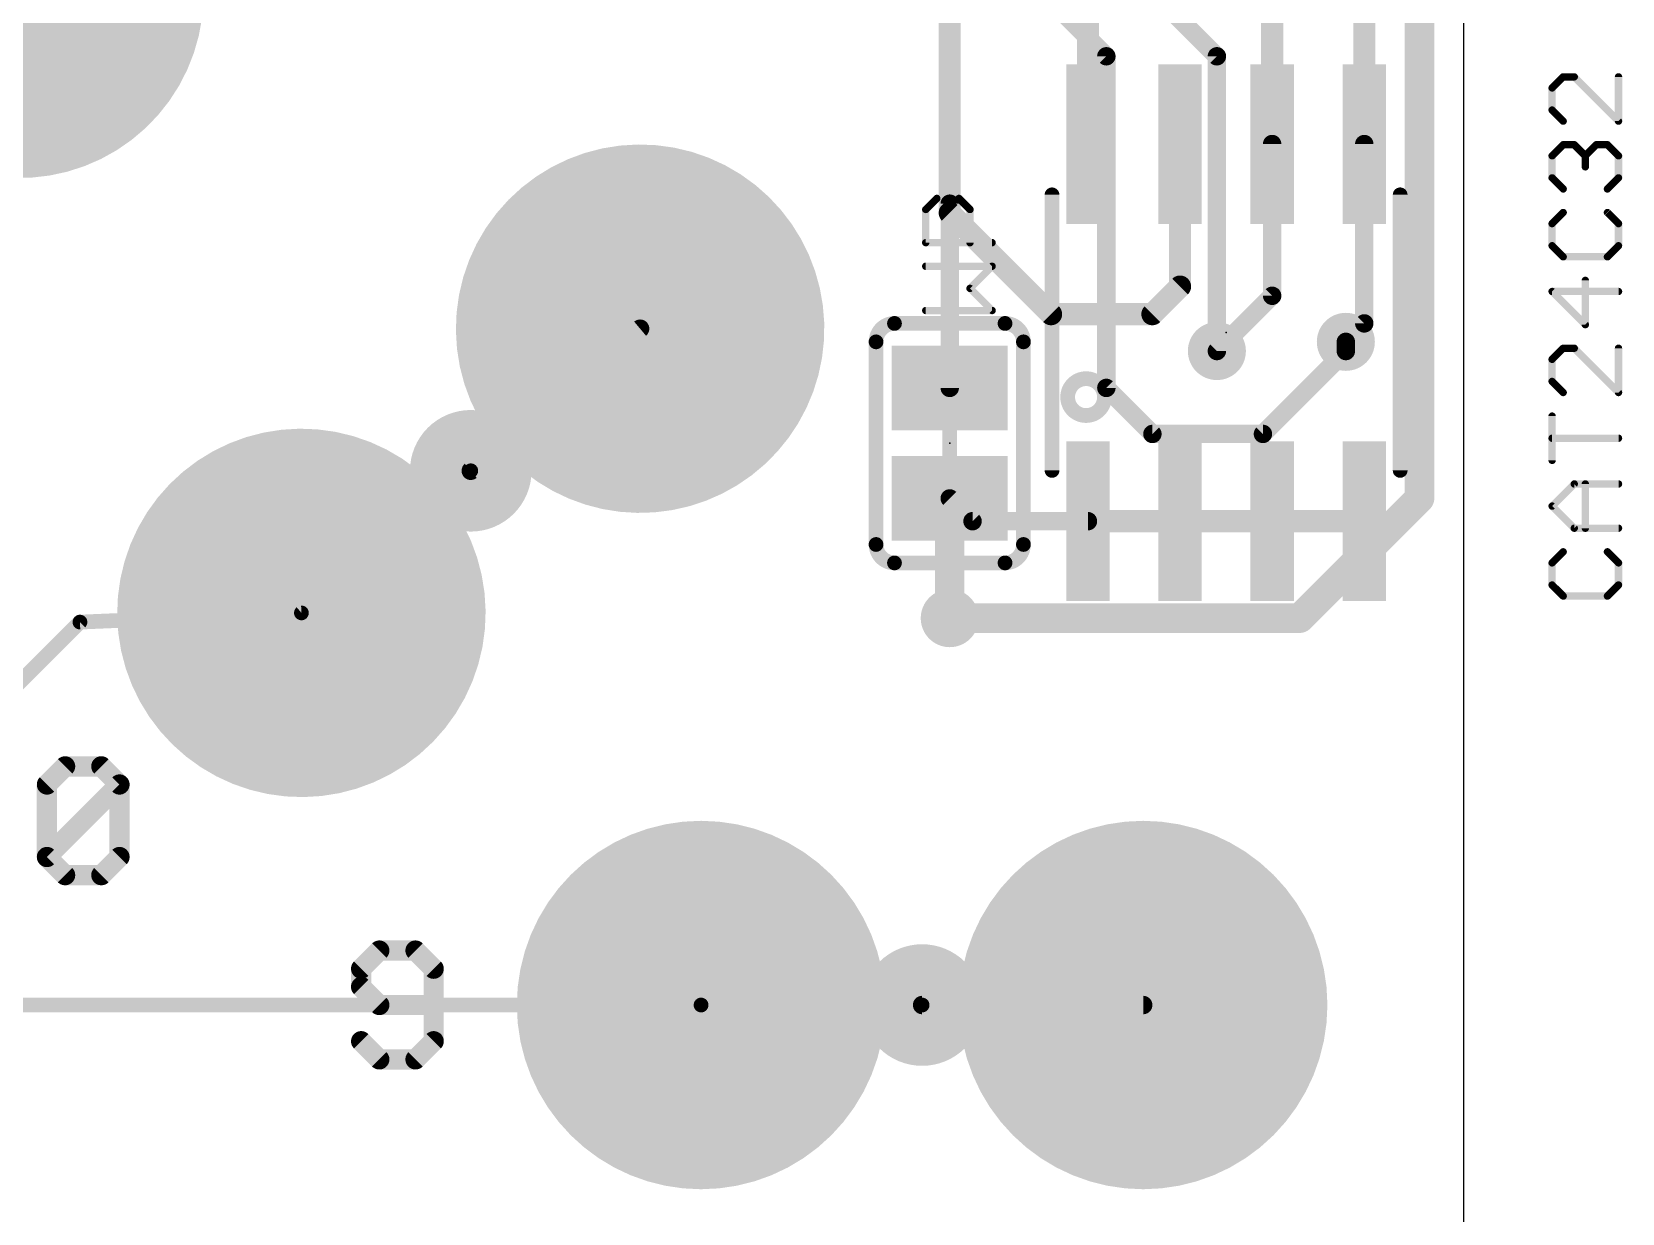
# Model space of a CAD drawing. Extents: x 0 to 70.9, y -1.3 to 55.2.
# Drawn here: x 45.26 to 67.18, y 21.64 to 37.93 of the extents above; entities that cross this region are included whole.
import ezdxf

# ---------------------------------------------------------------- set-up
doc = ezdxf.new("R2010")
doc.units = 0
for name, color, linetype in [('1', 12, 'CONTINUOUS'), ('16', 132, 'CONTINUOUS'), ('17', 110, 'CONTINUOUS'), ('18', 110, 'CONTINUOUS'), ('20', 40, 'CONTINUOUS'), ('21', 40, 'CONTINUOUS'), ('23', 40, 'CONTINUOUS'), ('27', 253, 'CONTINUOUS')]:
    doc.layers.add(name, color=color, linetype=linetype)

# ---------------------------------------------------------------- blocks, each defined once
blk = doc.blocks.new('ROUNDP')
at = {"const_width": 0.5}
blk.add_lwpolyline([(0, -0.25, 1), (0, 0.25, 1), (0, -0.25)], format="xyb", dxfattribs=at)
blk = doc.blocks.new('RECT')
blk.add_solid([(-0.5, -0.5), (0.5, -0.5), (-0.5, 0.5), (0.5, 0.5)])
blk = doc.blocks.new('ROUNDV')
at = {"const_width": 0.5}
blk.add_lwpolyline([(0, -0.25, 1), (0, 0.25, 1), (0, -0.25)], format="xyb", dxfattribs=at)

msp = doc.modelspace()

# ---------------------------------------------------------------- linework, layer by layer
at = {"layer": '1'}
for points, const_width in [([(57.912, 40.005), (57.912, 35.56)], 0.3048), ([(63.627, 36.382), (63.627, 38.928)], 0.3048), ([(59.817, 36.382), (59.817, 38.674)], 0.3048), ([(62.357, 36.382), (62.357, 38.293)], 0.3048), ([(61.087, 34.417), (61.087, 36.382)], 0.3048), ([(62.357, 36.382), (62.357, 34.29)], 0.254), ([(63.627, 36.382), (63.627, 33.909)], 0.254), ([(57.912, 35.56), (57.912, 35.433)], 0.3048), ([(57.912, 35.433), (59.309, 34.036)], 0.3048), ([(57.912, 33.02), (57.912, 35.56)], 0.254), ([(60.706, 34.036), (61.087, 34.417)], 0.3048), ([(62.357, 34.29), (61.595, 33.528)], 0.254), ([(59.309, 34.036), (60.706, 34.036)], 0.3048), ([(63.627, 33.909), (63.373, 33.655)], 0.254), ([(51.308, 31.877), (53.6429, 33.8362)], 0.254), ([(48.9731, 29.9178), (51.308, 31.877)], 0.2032), ([(57.912, 31.496), (57.912, 29.845)], 0.4064), ([(57.912, 31.496), (58.226, 31.182)], 0.254), ([(58.226, 31.182), (59.817, 31.182)], 0.254), ([(61.087, 31.182), (59.817, 31.182)], 0.3048), ([(62.357, 31.182), (61.087, 31.182)], 0.3048), ([(62.357, 31.182), (63.627, 31.182)], 0.3048), ([(36.449, 20.32), (45.9198, 29.7908)], 0.2032), ([(45.9198, 29.7908), (48.9731, 29.9178)], 0.2032), ([(43.18, 24.511), (54.483, 24.511)], 0.2032), ([(54.483, 24.511), (57.531, 24.511)], 0.2032), ([(57.531, 24.511), (60.579, 24.511)], 0.254)]:
    msp.add_lwpolyline(points, dxfattribs=dict(at, const_width=const_width))
for points, const_width in [([(59.7408, 36.382, 1), (59.8932, 36.382)], 0.1524), ([(61.1632, 36.382, 1), (61.0108, 36.382)], 0.1524), ([(62.2808, 36.382, 1), (62.4332, 36.382)], 0.1524), ([(62.4205, 36.382, 1), (62.2935, 36.382)], 0.127), ([(63.5508, 36.382, 1), (63.7032, 36.382)], 0.1524), ([(63.6905, 36.382, 1), (63.5635, 36.382)], 0.127), ([(57.9882, 35.56, 1), (57.8358, 35.56)], 0.1524), ([(57.8358, 35.56, 1), (57.9882, 35.56)], 0.1524), ([(57.9659, 35.4869, 1), (57.8581, 35.3791)], 0.1524), ([(57.9755, 35.56, 1), (57.8485, 35.56)], 0.127), ([(57.8358, 35.433, 1), (57.9882, 35.433)], 0.1524), ([(61.0108, 34.417, 1), (61.1632, 34.417)], 0.1524), ([(61.1409, 34.3631, 1), (61.0331, 34.4709)], 0.1524), ([(62.2935, 34.29, 1), (62.4205, 34.29)], 0.127), ([(62.4019, 34.2451, 1), (62.3121, 34.3349)], 0.127), ([(59.309, 34.1122, 1), (59.309, 33.9598)], 0.1524), ([(59.2551, 33.9821, 1), (59.3629, 34.0899)], 0.1524), ([(60.6521, 34.0899, 1), (60.7599, 33.9821)], 0.1524), ([(60.706, 33.9598, 1), (60.706, 34.1122)], 0.1524), ([(63.6719, 33.8641, 1), (63.5821, 33.9539)], 0.127), ([(53.6837, 33.7876, 1), (53.6021, 33.8849)], 0.127), ([(63.5635, 33.909, 1), (63.6905, 33.909)], 0.127), ([(61.5501, 33.5729, 1), (61.6399, 33.4831)], 0.127), ([(63.3281, 33.6999, 1), (63.4179, 33.6101)], 0.127), ([(57.8485, 33.02, 1), (57.9755, 33.02)], 0.127), ([(51.2672, 31.9256, 1), (51.3488, 31.8284)], 0.127), ([(51.3407, 31.8381, 1), (51.2753, 31.9159)], 0.1016), ([(58.0136, 31.496, 1), (57.8104, 31.496)], 0.2032), ([(57.9569, 31.5409, 1), (57.8671, 31.4511)], 0.127), ([(58.226, 31.2455, 1), (58.226, 31.1185)], 0.127), ([(58.1811, 31.1371, 1), (58.2709, 31.2269)], 0.127), ([(59.817, 31.2582, 1), (59.817, 31.1058)], 0.1524), ([(59.817, 31.1185, 1), (59.817, 31.2455)], 0.127), ([(61.087, 31.2582, 1), (61.087, 31.1058)], 0.1524), ([(61.087, 31.1058, 1), (61.087, 31.2582)], 0.1524), ([(62.357, 31.2582, 1), (62.357, 31.1058)], 0.1524), ([(62.357, 31.1058, 1), (62.357, 31.2582)], 0.1524), ([(63.627, 31.1058, 1), (63.627, 31.2582)], 0.1524), ([(45.9177, 29.8415, 1), (45.9219, 29.74)], 0.1016), ([(45.9557, 29.7549, 1), (45.8839, 29.8267)], 0.1016), ([(48.9404, 29.9567, 1), (49.0057, 29.8789)], 0.1016), ([(48.9752, 29.867, 1), (48.971, 29.9685)], 0.1016), ([(57.8104, 29.845, 1), (58.0136, 29.845)], 0.2032), ([(54.483, 24.5618, 1), (54.483, 24.4602)], 0.1016), ([(54.483, 24.4602, 1), (54.483, 24.5618)], 0.1016), ([(57.531, 24.5745, 1), (57.531, 24.4475)], 0.127), ([(57.531, 24.4602, 1), (57.531, 24.5618)], 0.1016), ([(60.579, 24.4475, 1), (60.579, 24.5745)], 0.127)]:
    msp.add_lwpolyline(points, format="xyb", dxfattribs=dict(at, const_width=const_width))
at = {"layer": '16'}
for points, const_width in [([(61.595, 37.592), (57.404, 41.783)], 0.254), ([(60.071, 37.592), (57.15, 40.513)], 0.254), ([(64.389, 31.496), (64.389, 39.37)], 0.4064), ([(60.071, 33.02), (60.071, 37.592)], 0.254), ([(61.595, 33.528), (61.595, 37.592)], 0.254), ([(63.373, 33.655), (63.373, 33.528)], 0.254), ([(63.373, 33.528), (62.23, 32.385)], 0.254), ([(60.706, 32.385), (60.071, 33.02)], 0.254), ([(62.23, 32.385), (60.706, 32.385)], 0.254), ([(62.738, 29.845), (64.389, 31.496)], 0.4064), ([(57.912, 29.845), (62.738, 29.845)], 0.4064)]:
    msp.add_lwpolyline(points, dxfattribs=dict(at, const_width=const_width))
for points, const_width in [([(60.1345, 37.592, 1), (60.0075, 37.592)], 0.127), ([(61.6585, 37.592, 1), (61.5315, 37.592)], 0.127), ([(60.0261, 37.5471, 1), (60.1159, 37.6369)], 0.127), ([(61.5501, 37.5471, 1), (61.6399, 37.6369)], 0.127), ([(63.4365, 33.655, 1), (63.3095, 33.655)], 0.127), ([(61.5315, 33.528, 1), (61.6585, 33.528)], 0.127), ([(63.3095, 33.528, 1), (63.4365, 33.528)], 0.127), ([(63.4179, 33.4831, 1), (63.3281, 33.5729)], 0.127), ([(60.1159, 33.0649, 1), (60.0261, 32.9751)], 0.127), ([(60.0075, 33.02, 1), (60.1345, 33.02)], 0.127), ([(60.706, 32.4485, 1), (60.706, 32.3215)], 0.127), ([(60.6611, 32.3401, 1), (60.7509, 32.4299)], 0.127), ([(62.1851, 32.4299, 1), (62.2749, 32.3401)], 0.127), ([(62.23, 32.3215, 1), (62.23, 32.4485)], 0.127), ([(64.2874, 31.496, 1), (64.4906, 31.496)], 0.2032), ([(64.4608, 31.4242, 1), (64.3172, 31.5678)], 0.2032), ([(57.912, 29.9466, 1), (57.912, 29.7434)], 0.2032), ([(62.738, 29.7434, 1), (62.738, 29.9466)], 0.2032), ([(62.6662, 29.9168, 1), (62.8098, 29.7732)], 0.2032)]:
    msp.add_lwpolyline(points, format="xyb", dxfattribs=dict(at, const_width=const_width))
at = {"layer": '20'}
msp.add_line((65, 1.73), (65, 52.23), dxfattribs=at)
at = {"layer": '21'}
for points, const_width in [([(59.322, 31.882), (59.322, 35.682)], 0.2032), ([(64.122, 35.682), (64.122, 31.882)], 0.2032), ([(58.674, 33.909), (57.15, 33.909)], 0.2032), ([(56.896, 30.861), (56.896, 33.655)], 0.2032), ([(58.928, 33.655), (58.928, 30.861)], 0.2032), ([(58.674, 30.607), (57.15, 30.607)], 0.2032), ([(45.4649, 27.5516), (45.7148, 27.8016)], 0.2794), ([(45.7148, 27.8016), (46.2148, 27.8016)], 0.2794), ([(46.2148, 27.8016), (46.4648, 27.5516)], 0.2794), ([(45.4649, 26.5517), (45.4649, 27.5516)], 0.2794), ([(45.4649, 26.5517), (46.4648, 27.5516)], 0.2794), ([(46.4648, 27.5516), (46.4648, 26.5517)], 0.2794), ([(45.7148, 26.3017), (45.4649, 26.5517)], 0.2794), ([(46.4648, 26.5517), (46.2148, 26.3017)], 0.2794), ([(46.2148, 26.3017), (45.7148, 26.3017)], 0.2794), ([(50.0467, 25.2616), (49.7967, 25.0116)], 0.2794), ([(50.5466, 25.2616), (50.0467, 25.2616)], 0.2794), ([(50.7966, 25.0116), (50.5466, 25.2616)], 0.2794), ([(49.7967, 25.0116), (49.7967, 24.7616)], 0.2794), ([(50.7966, 24.0117), (50.7966, 25.0116)], 0.2794), ([(49.7967, 24.7616), (50.0467, 24.5116)], 0.2794), ([(50.0467, 24.5116), (50.7966, 24.5116)], 0.2794), ([(49.7967, 24.0117), (50.0467, 23.7617)], 0.2794), ([(50.5466, 23.7617), (50.7966, 24.0117)], 0.2794), ([(50.0467, 23.7617), (50.5466, 23.7617)], 0.2794)]:
    msp.add_lwpolyline(points, dxfattribs=dict(at, const_width=const_width))
for points, const_width in [([(59.3728, 35.682, 1), (59.2712, 35.682)], 0.1016), ([(64.1728, 35.682, 1), (64.0712, 35.682)], 0.1016), ([(57.15, 33.909, 0.4142), (56.896, 33.655)], 0.2032), ([(57.15, 33.9598, 1), (57.15, 33.8582)], 0.1016), ([(57.15, 33.8582, 1), (57.15, 33.9598)], 0.1016), ([(58.928, 33.655, 0.4142), (58.674, 33.909)], 0.2032), ([(58.674, 33.9598, 1), (58.674, 33.8582)], 0.1016), ([(58.674, 33.8582, 1), (58.674, 33.9598)], 0.1016), ([(56.9468, 33.655, 1), (56.8452, 33.655)], 0.1016), ([(56.8452, 33.655, 1), (56.9468, 33.655)], 0.1016), ([(58.9788, 33.655, 1), (58.8772, 33.655)], 0.1016), ([(58.8772, 33.655, 1), (58.9788, 33.655)], 0.1016), ([(59.7916, 32.639, 1), (59.7916, 33.147, 1), (59.7916, 32.639)], 0.2032), ([(59.2712, 31.882, 1), (59.3728, 31.882)], 0.1016), ([(64.0712, 31.882, 1), (64.1728, 31.882)], 0.1016), ([(56.896, 30.861, 0.4142), (57.15, 30.607)], 0.2032), ([(56.9468, 30.861, 1), (56.8452, 30.861)], 0.1016), ([(58.674, 30.607, 0.4142), (58.928, 30.861)], 0.2032), ([(58.9788, 30.861, 1), (58.8772, 30.861)], 0.1016), ([(56.8452, 30.861, 1), (56.9468, 30.861)], 0.1016), ([(57.15, 30.6578, 1), (57.15, 30.5562)], 0.1016), ([(57.15, 30.5562, 1), (57.15, 30.6578)], 0.1016), ([(58.674, 30.6578, 1), (58.674, 30.5562)], 0.1016), ([(58.674, 30.5562, 1), (58.674, 30.6578)], 0.1016), ([(58.8772, 30.861, 1), (58.9788, 30.861)], 0.1016), ([(45.7148, 27.8714, 1), (45.7148, 27.7317)], 0.1397), ([(45.7642, 27.7522, 1), (45.6654, 27.851)], 0.1397), ([(46.2642, 27.851, 1), (46.1654, 27.7522)], 0.1397), ([(46.2148, 27.7317, 1), (46.2148, 27.8714)], 0.1397), ([(45.5347, 27.5516, 1), (45.395, 27.5516)], 0.1397), ([(45.4155, 27.601, 1), (45.5142, 27.5022)], 0.1397), ([(46.5346, 27.5516, 1), (46.3949, 27.5516)], 0.1397), ([(46.5142, 27.5022, 1), (46.4154, 27.601)], 0.1397), ([(46.4154, 27.5022, 1), (46.5142, 27.601)], 0.1397), ([(45.395, 26.5517, 1), (45.5347, 26.5517)], 0.1397), ([(45.5142, 26.6011, 1), (45.4155, 26.5023)], 0.1397), ([(45.4155, 26.6011, 1), (45.5142, 26.5023)], 0.1397), ([(46.3949, 26.5517, 1), (46.5346, 26.5517)], 0.1397), ([(46.5142, 26.5023, 1), (46.4154, 26.6011)], 0.1397), ([(45.7148, 26.3715, 1), (45.7148, 26.2319)], 0.1397), ([(45.6654, 26.2523, 1), (45.7642, 26.3511)], 0.1397), ([(46.1654, 26.3511, 1), (46.2642, 26.2523)], 0.1397), ([(46.2148, 26.2319, 1), (46.2148, 26.3715)], 0.1397), ([(50.0467, 25.3314, 1), (50.0467, 25.1917)], 0.1397), ([(50.0961, 25.2122, 1), (49.9973, 25.311)], 0.1397), ([(50.596, 25.311, 1), (50.4972, 25.2122)], 0.1397), ([(50.5466, 25.1917, 1), (50.5466, 25.3314)], 0.1397), ([(49.8666, 25.0116, 1), (49.7268, 25.0116)], 0.1397), ([(49.7473, 25.061, 1), (49.8461, 24.9622)], 0.1397), ([(50.8665, 25.0116, 1), (50.7268, 25.0116)], 0.1397), ([(50.7472, 24.9622, 1), (50.846, 25.061)], 0.1397), ([(49.7268, 24.7616, 1), (49.8666, 24.7616)], 0.1397), ([(49.8461, 24.811, 1), (49.7473, 24.7122)], 0.1397), ([(50.0467, 24.5815, 1), (50.0467, 24.4418)], 0.1397), ([(49.9973, 24.4622, 1), (50.0961, 24.561)], 0.1397), ([(50.7966, 24.4418, 1), (50.7966, 24.5815)], 0.1397), ([(49.8461, 24.0611, 1), (49.7473, 23.9623)], 0.1397), ([(50.846, 23.9623, 1), (50.7472, 24.0611)], 0.1397), ([(50.0467, 23.8316, 1), (50.0467, 23.6919)], 0.1397), ([(50.5466, 23.6919, 1), (50.5466, 23.8316)], 0.1397), ([(50.7268, 24.0117, 1), (50.8665, 24.0117)], 0.1397), ([(49.9973, 23.7123, 1), (50.0961, 23.8111)], 0.1397), ([(50.4972, 23.8111, 1), (50.596, 23.7123)], 0.1397)]:
    msp.add_lwpolyline(points, format="xyb", dxfattribs=dict(at, const_width=const_width))
at = {"layer": '23'}
for p in [(61.722, 33.782), (57.912, 32.258), (51.308, 31.877), (51.308, 31.877), (57.531, 24.511), (57.531, 24.511)]:
    msp.add_point(p, dxfattribs=at)
at = {"layer": '27', "const_width": 0.1016}
for points in [[(66.3696, 37.3086), (66.217, 37.156)], [(66.5221, 37.3086), (66.3696, 37.3086)], [(67.1322, 36.6984), (66.5221, 37.3086)], [(67.1322, 37.3086), (67.1322, 36.6984)], [(66.217, 37.156), (66.217, 36.851)], [(66.217, 36.851), (66.3696, 36.6984)], [(66.217, 36.2205), (66.3696, 36.373)], [(66.3696, 36.373), (66.5221, 36.373)], [(66.5221, 36.373), (66.6746, 36.2205)], [(66.6746, 36.2205), (66.8271, 36.373)], [(66.8271, 36.373), (66.9797, 36.373)], [(66.9797, 36.373), (67.1322, 36.2205)], [(66.217, 35.9154), (66.217, 36.2205)], [(66.6746, 36.2205), (66.6746, 36.068)], [(67.1322, 36.2205), (67.1322, 35.9154)], [(66.3696, 35.7629), (66.217, 35.9154)], [(67.1322, 35.9154), (66.9797, 35.7629)], [(57.581, 35.4799), (57.7336, 35.6324)], [(57.581, 35.0223), (57.581, 35.4799)], [(57.7336, 35.6324), (58.0386, 35.6324)], [(58.0386, 35.6324), (58.1911, 35.4799)], [(58.1911, 35.4799), (58.1911, 35.0223)], [(66.3696, 35.4375), (66.217, 35.285)], [(66.217, 35.285), (66.217, 34.9799)], [(67.1322, 35.285), (66.9797, 35.4375)], [(67.1322, 34.9799), (67.1322, 35.285)], [(58.4962, 35.0223), (57.581, 35.0223)], [(66.217, 34.9799), (66.3696, 34.8274)], [(66.3696, 34.8274), (66.9797, 34.8274)], [(66.9797, 34.8274), (67.1322, 34.9799)], [(58.4962, 34.6969), (57.581, 34.6969)], [(58.1911, 34.3919), (58.4962, 34.6969)], [(58.4962, 34.0868), (58.1911, 34.3919)], [(66.6746, 33.8919), (66.6746, 34.502)], [(67.1322, 34.3495), (66.217, 34.3495)], [(66.217, 34.3495), (66.6746, 33.8919)], [(57.581, 34.0868), (58.4962, 34.0868)], [(66.3696, 33.5665), (66.217, 33.4139)], [(66.5221, 33.5665), (66.3696, 33.5665)], [(67.1322, 32.9564), (66.5221, 33.5665)], [(67.1322, 33.5665), (67.1322, 32.9564)], [(66.217, 33.4139), (66.217, 33.1089)], [(66.217, 33.1089), (66.3696, 32.9564)], [(66.217, 32.0208), (66.217, 32.631)], [(67.1322, 32.3259), (66.217, 32.3259)], [(66.217, 31.3904), (66.5221, 31.6954)], [(66.5221, 31.6954), (67.1322, 31.6954)], [(66.6746, 31.0853), (66.6746, 31.6954)], [(66.5221, 31.0853), (66.217, 31.3904)], [(67.1322, 31.0853), (66.5221, 31.0853)], [(66.3696, 30.7599), (66.217, 30.6074)], [(67.1322, 30.6074), (66.9797, 30.7599)], [(66.217, 30.6074), (66.217, 30.3023)], [(67.1322, 30.3023), (67.1322, 30.6074)], [(66.217, 30.3023), (66.3696, 30.1498)], [(66.9797, 30.1498), (67.1322, 30.3023)], [(66.3696, 30.1498), (66.9797, 30.1498)]]:
    msp.add_lwpolyline(points, dxfattribs=at)
at = {"layer": '27', "const_width": 0.0508}
for points in [[(66.3696, 37.334, 1), (66.3696, 37.2832)], [(66.3875, 37.2906, 1), (66.3516, 37.3265)], [(66.54, 37.3265, 1), (66.5041, 37.2906)], [(66.5221, 37.2832, 1), (66.5221, 37.334)], [(67.1576, 37.3086, 1), (67.1068, 37.3086)], [(66.2424, 37.156, 1), (66.1916, 37.156)], [(66.1991, 37.174, 1), (66.235, 37.1381)], [(66.1916, 36.851, 1), (66.2424, 36.851)], [(66.235, 36.8689, 1), (66.1991, 36.833)], [(66.3516, 36.6805, 1), (66.3875, 36.7164)], [(67.1068, 36.6984, 1), (67.1576, 36.6984)], [(67.1142, 36.6805, 1), (67.1502, 36.7164)], [(66.3696, 36.3984, 1), (66.3696, 36.3476)], [(66.3875, 36.3551, 1), (66.3516, 36.391)], [(66.54, 36.391, 1), (66.5041, 36.3551)], [(66.5221, 36.3476, 1), (66.5221, 36.3984)], [(66.8271, 36.3984, 1), (66.8271, 36.3476)], [(66.8451, 36.3551, 1), (66.8092, 36.391)], [(66.9976, 36.391, 1), (66.9617, 36.3551)], [(66.9797, 36.3476, 1), (66.9797, 36.3984)], [(66.2424, 36.2205, 1), (66.1916, 36.2205)], [(66.1991, 36.2385, 1), (66.235, 36.2025)], [(66.6566, 36.2385, 1), (66.6926, 36.2025)], [(66.7, 36.2205, 1), (66.6492, 36.2205)], [(66.6566, 36.2025, 1), (66.6926, 36.2385)], [(67.1576, 36.2205, 1), (67.1068, 36.2205)], [(67.1142, 36.2025, 1), (67.1502, 36.2385)], [(66.235, 35.9334, 1), (66.1991, 35.8975)], [(66.6492, 36.068, 1), (66.7, 36.068)], [(67.1502, 35.8975, 1), (67.1142, 35.9334)], [(66.1916, 35.9154, 1), (66.2424, 35.9154)], [(66.3516, 35.745, 1), (66.3875, 35.7809)], [(66.9617, 35.7809, 1), (66.9976, 35.745)], [(67.1068, 35.9154, 1), (67.1576, 35.9154)], [(57.6064, 35.4799, 1), (57.5556, 35.4799)], [(57.5631, 35.4979, 1), (57.599, 35.4619)], [(57.7336, 35.6578, 1), (57.7336, 35.607)], [(57.7515, 35.6145, 1), (57.7156, 35.6504)], [(58.0566, 35.6504, 1), (58.0206, 35.6145)], [(58.0386, 35.607, 1), (58.0386, 35.6578)], [(58.2165, 35.4799, 1), (58.1657, 35.4799)], [(58.1732, 35.4619, 1), (58.2091, 35.4979)], [(66.2424, 35.285, 1), (66.1916, 35.285)], [(66.1991, 35.3029, 1), (66.235, 35.267)], [(66.3875, 35.4196, 1), (66.3516, 35.4555)], [(66.9976, 35.4555, 1), (66.9617, 35.4196)], [(67.1576, 35.285, 1), (67.1068, 35.285)], [(67.1142, 35.267, 1), (67.1502, 35.3029)], [(57.581, 35.0477, 1), (57.581, 34.9969)], [(57.5556, 35.0223, 1), (57.6064, 35.0223)], [(58.1657, 35.0223, 1), (58.2165, 35.0223)], [(58.4962, 34.9969, 1), (58.4962, 35.0477)], [(66.1916, 34.9799, 1), (66.2424, 34.9799)], [(66.235, 34.9979, 1), (66.1991, 34.962)], [(66.3696, 34.8528, 1), (66.3696, 34.802)], [(66.3516, 34.8094, 1), (66.3875, 34.8454)], [(66.9617, 34.8454, 1), (66.9976, 34.8094)], [(66.9797, 34.802, 1), (66.9797, 34.8528)], [(67.1068, 34.9799, 1), (67.1576, 34.9799)], [(67.1502, 34.962, 1), (67.1142, 34.9979)], [(57.581, 34.7223, 1), (57.581, 34.6715)], [(58.5142, 34.679, 1), (58.4782, 34.7149)], [(58.4962, 34.6715, 1), (58.4962, 34.7223)], [(58.2091, 34.4098, 1), (58.1732, 34.3739)], [(58.1732, 34.4098, 1), (58.2091, 34.3739)], [(66.7, 34.502, 1), (66.6492, 34.502)], [(66.217, 34.3749, 1), (66.217, 34.3241)], [(66.235, 34.3674, 1), (66.1991, 34.3315)], [(67.1322, 34.3241, 1), (67.1322, 34.3749)], [(57.581, 34.1122, 1), (57.581, 34.0614)], [(58.4782, 34.0688, 1), (58.5142, 34.1048)], [(58.4962, 34.0614, 1), (58.4962, 34.1122)], [(66.6492, 33.8919, 1), (66.7, 33.8919)], [(66.6566, 33.8739, 1), (66.6926, 33.9098)], [(66.3696, 33.5919, 1), (66.3696, 33.5411)], [(66.3875, 33.5485, 1), (66.3516, 33.5844)], [(66.54, 33.5844, 1), (66.5041, 33.5485)], [(66.5221, 33.5411, 1), (66.5221, 33.5919)], [(67.1576, 33.5665, 1), (67.1068, 33.5665)], [(66.2424, 33.4139, 1), (66.1916, 33.4139)], [(66.1991, 33.4319, 1), (66.235, 33.396)], [(66.1916, 33.1089, 1), (66.2424, 33.1089)], [(66.235, 33.1268, 1), (66.1991, 33.0909)], [(66.3516, 32.9384, 1), (66.3875, 32.9743)], [(67.1068, 32.9564, 1), (67.1576, 32.9564)], [(67.1142, 32.9384, 1), (67.1502, 32.9743)], [(66.2424, 32.631, 1), (66.1916, 32.631)], [(66.217, 32.3513, 1), (66.217, 32.3005)], [(67.1322, 32.3005, 1), (67.1322, 32.3513)], [(66.1916, 32.0208, 1), (66.2424, 32.0208)], [(66.5221, 31.7208, 1), (66.5221, 31.67)], [(66.54, 31.6775, 1), (66.5041, 31.7134)], [(66.7, 31.6954, 1), (66.6492, 31.6954)], [(67.1322, 31.67, 1), (67.1322, 31.7208)], [(66.235, 31.4083, 1), (66.1991, 31.3724)], [(66.1991, 31.4083, 1), (66.235, 31.3724)], [(66.5221, 31.1107, 1), (66.5221, 31.0599)], [(66.5041, 31.0674, 1), (66.54, 31.1033)], [(66.6492, 31.0853, 1), (66.7, 31.0853)], [(67.1322, 31.0599, 1), (67.1322, 31.1107)], [(66.3875, 30.742, 1), (66.3516, 30.7779)], [(66.9976, 30.7779, 1), (66.9617, 30.742)], [(66.2424, 30.6074, 1), (66.1916, 30.6074)], [(66.1991, 30.6254, 1), (66.235, 30.5894)], [(67.1576, 30.6074, 1), (67.1068, 30.6074)], [(67.1142, 30.5894, 1), (67.1502, 30.6254)], [(66.1916, 30.3023, 1), (66.2424, 30.3023)], [(66.235, 30.3203, 1), (66.1991, 30.2844)], [(67.1068, 30.3023, 1), (67.1576, 30.3023)], [(67.1502, 30.2844, 1), (67.1142, 30.3203)], [(66.3696, 30.1752, 1), (66.3696, 30.1244)], [(66.3516, 30.1318, 1), (66.3875, 30.1678)], [(66.9617, 30.1678, 1), (66.9976, 30.1318)], [(66.9797, 30.1244, 1), (66.9797, 30.1752)]]:
    msp.add_lwpolyline(points, format="xyb", dxfattribs=at)

# ---------------------------------------------------------------- block references
at = {"layer": '1', "xscale": 0.6, "yscale": 2.2}
for p in [(59.817, 36.382), (61.087, 36.382), (62.357, 36.382), (63.627, 36.382), (59.817, 31.182), (61.087, 31.182), (62.357, 31.182), (63.627, 31.182)]:
    msp.add_blockref('RECT', p, dxfattribs=at)
at = {"layer": '1', "rotation": 90}
for p, xscale, yscale in [((57.912, 33.02), 1.1684, 1.6002), ((57.912, 32.258), 0.635, 0.2032), ((57.912, 31.496), 1.1684, 1.6002)]:
    msp.add_blockref('RECT', p, dxfattribs=dict(at, xscale=xscale, yscale=yscale))
at = {"layer": '17'}
for p, xscale, yscale, rotation in [((45.085, 38.4536), 5.08, 5.08, 150), ((45.085, 38.4536), 5.08, 5.08, 150), ((53.6429, 33.8362), 5.08, 5.08, 130), ((53.6429, 33.8362), 5.08, 5.08, 130), ((42.037, 33.1744), 5.08, 5.08, 150), ((42.037, 33.1744), 5.08, 5.08, 150), ((48.9731, 29.9178), 5.08, 5.08, 130), ((48.9731, 29.9178), 5.08, 5.08, 130), ((51.308, 31.877), 1.6764, 1.6764, 90), ((51.308, 31.877), 1.6764, 1.6764, 90), ((54.483, 24.511), 5.08, 5.08, 90), ((54.483, 24.511), 5.08, 5.08, 90), ((60.579, 24.511), 5.08, 5.08, 90), ((60.579, 24.511), 5.08, 5.08, 90), ((57.531, 24.511), 1.6764, 1.6764, 90), ((57.531, 24.511), 1.6764, 1.6764, 90)]:
    msp.add_blockref('ROUNDP', p, dxfattribs=dict(at, xscale=xscale, yscale=yscale, rotation=rotation))
at = {"layer": '18', "xscale": 0.8001, "yscale": 0.8001}
for p in [(63.373, 33.655), (63.373, 33.655), (61.595, 33.528), (61.595, 33.528), (57.912, 29.845), (57.912, 29.845)]:
    msp.add_blockref('ROUNDV', p, dxfattribs=at)

doc.saveas('drawing.dxf')
